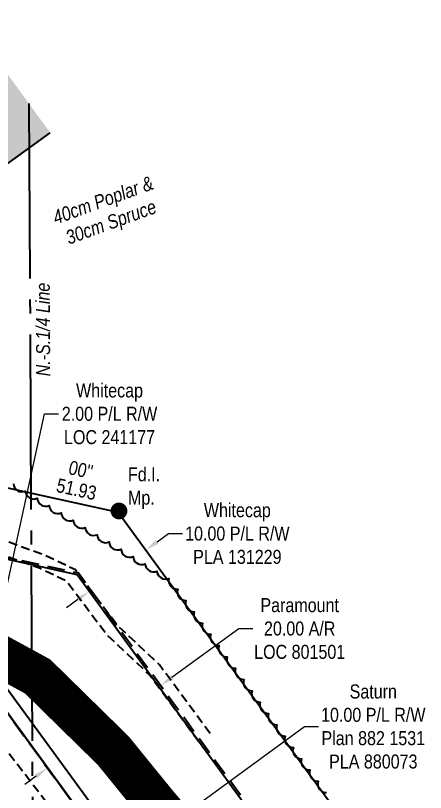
# Model space of a CAD drawing. Extents: x 521099 to 549685, y 6023217 to 6034691.
# Drawn here: x 537324 to 537617, y 6029623 to 6030177 of the extents above; entities that cross this region are included whole.
import ezdxf

# ---------------------------------------------------------------- set-up
doc = ezdxf.new("R2010")
doc.units = 0
doc.header["$LTSCALE"] = 5
doc.header["$PDSIZE"] = 0.5
for name, pattern in [('0', [1, 1, 0]), ('foc-ACCESSROAD', [3.75, 2.5, -1.25]), ('foc-QUARTERLINE', [33, 25, -3, 2, -3]), ('UG_PIPE', [1.875, 1.25, -0.625])]:
    doc.linetypes.add(name, pattern=pattern)
doc.layers.get('Defpoints').update_dxf_attribs({"color": 9})
for name, color, linetype in [('AS-PIPE-UG', 44, 'UG_PIPE'), ('AS-ROADS', 254, 'Continuous'), ('C-RW', 13, 'Continuous'), ('F-AR', 190, 'foc-ACCESSROAD'), ('F-RW', 190, 'Continuous'), ('L-BD', 7, 'Continuous'), ('L-MON', 1, 'Continuous'), ('L-MON-T', 1, 'Continuous'), ('L-QSEC', 8, 'foc-QUARTERLINE'), ('P-PROPOSED', 10, 'Continuous'), ('P-PROPOSED-H', 21, 'Continuous'), ('T-BUSH', 110, '0'), ('T-BUSH-T', 110, 'Continuous')]:
    doc.layers.add(name, color=color, linetype=linetype)
for name, color, linetype, lineweight in [('C-RW-T', 13, 'Continuous', 9), ('F-AR-T', 190, 'Continuous', 9), ('F-RW-T', 190, 'Continuous', 9)]:
    doc.layers.add(name, color=color, linetype=linetype, lineweight=lineweight)
doc.styles.add('80CG', font='ARIALN.TTF', dxfattribs={"height": 10})
doc.styles.add('80L', font='ARIALN.TTF', dxfattribs={"height": 10})
doc.styles.add('80LS', font='ARIALNI.TTF', dxfattribs={"height": 10})
doc.dimstyles.new('Compass 5 000', dxfattribs={"dimscale": 5, "dimtxt": 9, "dimasz": 2, "dimexe": 0.2, "dimexo": 0.0625, "dimgap": 0.5, "dimtad": 0, "dimtih": 1, "dimtoh": 1, "dimzin": 0, "dimdsep": 46, "dimtxsty": '80CG', "dimcen": 0.1, "dimse1": 1, "dimse2": 1, "dimclrd": 256, "dimclrt": 256, "dimaunit": 1, "dimadec": 4, "dimazin": 0, "dimtfac": 0.06, "dimtofl": 0, "dimtmove": 0, "dimatfit": 1, "dimfxl": 0.2, "dimtolj": 1, "dimtzin": 0, "dimlwd": -1, "dimarcsym": 0})

# ---------------------------------------------------------------- blocks, each defined once
blk = doc.blocks.new('fdia')
at = {"color": 255, "const_width": 1}
blk.add_lwpolyline([(-0.5, 0, 1), (0.5, 0, 1)], format="xyb", close=True, dxfattribs=at)
blk = doc.blocks.new('Fdiaa')
blk.add_blockref('fdia', (0, 0))
blk = doc.blocks.new('fdib')
at = {"color": 1, "const_width": 1.6}
blk.add_lwpolyline([(-0.4, 0, 1), (0.4, 0, 1)], format="xyb", close=True, dxfattribs=at)
at = {"color": 1}
blk.add_circle((0, 0), 0.8, dxfattribs=at)
blk = doc.blocks.new('Fdibb')
blk.add_blockref('fdib', (0, 0))
blk = doc.blocks.new('fdicc')
for name in ['Fdibb', 'Fdiaa']:
    blk.add_blockref(name, (0, 0))
blk = doc.blocks.new('FDI')
blk.add_blockref('fdicc', (0, 0))
blk = doc.blocks.new('*D551')
at = {"layer": 'C-RW-T', "transparency": 16777216}
for p, q in [((537425.5, 6029801.67), (537433.58, 6029807.56)), ((537433.58, 6029807.56), (537443.58, 6029807.56)), ((537368.91, 6029760.45), (537360.83, 6029754.56))]:
    blk.add_line(p, q, dxfattribs=at)
at = {"layer": 'C-RW-T', "linetype": 'Continuous', "transparency": 16777216}
for points in [[(537424.52, 6029803.01), (537426.48, 6029800.32), (537417.42, 6029795.78)], [(537367.93, 6029761.79), (537369.89, 6029759.1), (537376.99, 6029766.33)]]:
    blk.add_solid(points, dxfattribs=at)
at = {"layer": 'Defpoints', "color": 0, "linetype": 'Continuous', "transparency": 16777216}
for p in [(537415.83, 6029797.95), (537417.42, 6029795.78), (537375.41, 6029768.5)]:
    blk.add_point(p, dxfattribs=at)
at = {"layer": 'C-RW-T', "linetype": 'Continuous', "transparency": 16777216, "insert": (537482.67, 6029807.56), "char_height": 10, "attachment_point": 5, "style": '80CG'}
blk.add_mtext('\\A1;Whitecap\\P10.00 P/L R/W\\PPLA 131229', dxfattribs=at)
blk = doc.blocks.new('*D552')
at = {"layer": 'Defpoints', "color": 0, "linetype": 'Continuous', "transparency": 16777216}
for p in [(537426.67, 6029700.87), (537427.97, 6029699.1), (537345.94, 6029641.95)]:
    blk.add_point(p, dxfattribs=at)
at = {"layer": 'F-AR-T', "transparency": 16777216}
for p, q in [((537436.04, 6029704.99), (537483.64, 6029739.73)), ((537483.64, 6029739.73), (537493.64, 6029739.73)), ((537339.15, 6029634.29), (537331.08, 6029628.39))]:
    blk.add_line(p, q, dxfattribs=at)
at = {"layer": 'F-AR-T', "linetype": 'Continuous', "transparency": 16777216}
for points in [[(537435.06, 6029706.34), (537437.03, 6029703.65), (537427.97, 6029699.1)], [(537338.17, 6029635.63), (537340.14, 6029632.94), (537347.23, 6029640.18)]]:
    blk.add_solid(points, dxfattribs=at)
at = {"layer": 'F-AR-T', "linetype": 'Continuous', "transparency": 16777216, "insert": (537527.15, 6029739.73), "char_height": 10, "attachment_point": 5, "style": '80CG'}
blk.add_mtext('\\A1;Paramount\\P20.00 A/R\\PLOC 801501', dxfattribs=at)
blk = doc.blocks.new('*D553')
at = {"layer": 'Defpoints', "color": 0, "linetype": 'Continuous', "transparency": 16777216}
for p in [(537370.71, 6029608), (537330.35, 6029578.54), (537396.86, 6029572.18)]:
    blk.add_point(p, dxfattribs=at)
at = {"layer": 'F-RW-T', "transparency": 16777216}
for p, q in [((537404.93, 6029578.08), (537530.57, 6029669.76)), ((537530.57, 6029669.76), (537540.57, 6029669.76)), ((537348.41, 6029536.83), (537340.33, 6029530.93))]:
    blk.add_line(p, q, dxfattribs=at)
at = {"layer": 'F-RW-T', "linetype": 'Continuous', "transparency": 16777216}
for points in [[(537403.95, 6029579.42), (537405.92, 6029576.73), (537396.86, 6029572.18)], [(537347.43, 6029538.17), (537349.39, 6029535.48), (537356.49, 6029542.72)]]:
    blk.add_solid(points, dxfattribs=at)
at = {"layer": 'F-RW-T', "linetype": 'Continuous', "transparency": 16777216, "insert": (537579.65, 6029669.76), "char_height": 10, "attachment_point": 5, "style": '80CG'}
blk.add_mtext('\\A1;Saturn\\P10.00 P/L R/W\\PPlan 882 1531\\PPLA 880073', dxfattribs=at)
blk = doc.blocks.new('*D956')
at = {"layer": 'C-RW-T', "transparency": 16777216}
for p, q in [((537305.52, 6029711.58), (537345.14, 6029893.05)), ((537345.14, 6029893.05), (537355.14, 6029893.05)), ((537299.12, 6029682.28), (537296.98, 6029672.51))]:
    blk.add_line(p, q, dxfattribs=at)
at = {"layer": 'C-RW-T', "linetype": 'Continuous', "transparency": 16777216}
for points in [[(537303.89, 6029711.94), (537307.14, 6029711.23), (537303.38, 6029701.81)], [(537297.49, 6029682.63), (537300.75, 6029681.92), (537301.25, 6029692.05)]]:
    blk.add_solid(points, dxfattribs=at)
at = {"layer": 'Defpoints', "color": 0, "linetype": 'Continuous', "transparency": 16777216}
for p in [(537302.42, 6029702.02), (537303.38, 6029701.81), (537300.29, 6029692.26)]:
    blk.add_point(p, dxfattribs=at)
at = {"layer": 'C-RW-T', "linetype": 'Continuous', "transparency": 16777216, "insert": (537391.5, 6029893.05), "char_height": 10, "attachment_point": 5, "style": '80CG'}
blk.add_mtext('\\A1;Whitecap\\P2.00 P/L R/W\\PLOC 241177', dxfattribs=at)

msp = doc.modelspace()

# ---------------------------------------------------------------- linework, layer by layer
at = {"layer": 'AS-PIPE-UG', "flags": 128}
for points in [[(536638.874, 6030148.576), (536866.927, 6029852.593), (536913.227, 6029793.453), (536946.137, 6029758.543), (536963.477, 6029752.008), (536991.782, 6029745.843), (537127.107, 6029709.718), (537167.657, 6029701.358), (537236.357, 6029686.548), (537272.002, 6029680.648), (537303.057, 6029669.878), (537321.172, 6029648.853), (537353.127, 6029607.508), (537438.364, 6029489.317)], [(537455.167, 6029658.948), (537419.622, 6029707.148), (537389.342, 6029735.538), (537360.642, 6029773.703), (537342.187, 6029782.573), (537278.947, 6029805.498), (537211.727, 6029828.503), (537139.042, 6029849.248), (537045.567, 6029876.803), (537013.487, 6029886.463), (536989.757, 6029896.203), (536945.912, 6029945.743), (536945.912, 6029945.743), (536912.002, 6029979.878), (536890.172, 6030008.468), (536865.967, 6030036.458), (536863.572, 6030044.723), (536863.422, 6030053.698), (536871.652, 6030062.013), (536899.082, 6030081.283), (536914.912, 6030093.478)], [(537463.211, 6029664.88), (537427.124, 6029713.815), (537396.809, 6029742.237), (537367.166, 6029781.656), (537346.064, 6029791.799), (537282.268, 6029814.925), (537214.718, 6029838.043), (537141.826, 6029858.847), (537048.421, 6029886.382), (537016.833, 6029895.893), (536995.701, 6029904.567), (536953.396, 6029952.367), (536953.396, 6029952.367), (536917.612, 6029985.368), (536895.057, 6030012.673), (536879.477, 6030034.433), (536875.192, 6030044.573), (536878.142, 6030055.313), (536886.017, 6030063.748), (536917.972, 6030087.018)]]:
    msp.add_lwpolyline(points, dxfattribs=at)
at = {"layer": 'AS-ROADS', "flags": 128}
msp.add_lwpolyline([(537494.518, 6029530.296, 29.984, 29.984, 0), (537465.327, 6029567.963, 29.984, 29.984, 0), (537425.812, 6029613.578, 29.984, 29.984, 0), (537394.137, 6029652.583, 29.984, 29.984, 0), (537340.207, 6029705.548, 29.984, 29.984, 0), (537245.657, 6029757.228, 29.984, 29.984, 0), (537188.522, 6029775.973, 29.984, 29.984, 0), (537060.212, 6029818.033, 29.985, 29.985, 0), (537031.492, 6029827.253, 29.985, 29.985, 0), (536971.967, 6029858.933, 29.985, 29.985, 0), (536932.222, 6029891.698, 29.985, 29.985, 0), (536904.427, 6029917.833, 29.985, 29.985, 0), (536768.472, 6030095.663, 29.985, 29.985, 0), (536694.977, 6030191.803, 0, 0, 0)], format="xyseb", dxfattribs=at)
at = {"layer": 'C-RW', "flags": 128}
msp.add_lwpolyline([(537530.045, 6029556.224), (537368.391, 6029778.14), (537332.943, 6029785.963), (537006.532, 6029858.032), (536967.165, 6029909.234), (536936.698, 6029948.866), (536875.704, 6030028.198), (536916.509, 6030057.726), (536977.387, 6029978.312), (537007.802, 6029938.637), (537035.18, 6029902.922), (537332.723, 6029837.229), (537397.666, 6029822.891), (537570.443, 6029585.705)], dxfattribs=at)
at = {"layer": 'F-AR', "flags": 128}
for points in [[(537275.885, 6030194.849), (536997.533, 6029992.988), (536977.437, 6029978.414), (536937.013, 6029949.098), (536964.686, 6029913.236), (537006.811, 6029858.644), (537369.297, 6029779.492), (537531.473, 6029557.266)], [(536856.058, 6029890.406), (536949.921, 6029768.763), (537310.92, 6029689.936), (537450.738, 6029498.347)]]:
    msp.add_lwpolyline(points, dxfattribs=at)
at = {"layer": 'F-RW', "flags": 128}
msp.add_lwpolyline([(536885.556, 6029852.177), (536949.921, 6029768.763), (537310.92, 6029689.936), (537450.738, 6029498.347)], dxfattribs=at)
at = {"layer": 'L-QSEC', "flags": 128}
msp.add_lwpolyline([(537334.04, 6030114.663), (537337.468, 6029415.685)], dxfattribs=at)
at = {"layer": 'T-BUSH', "linetype": 'Continuous', "flags": 128}
msp.add_lwpolyline([(537322.873, 6029843.163, 0.5205671), (537331.409, 6029837.965, 0.5205671), (537339.946, 6029832.768, 0.5205671), (537348.483, 6029827.57, 0.5205671), (537357.02, 6029822.372, 0.5205671), (537365.557, 6029817.174, 0.5205671), (537374.094, 6029811.976, 0.5205671), (537382.631, 6029806.778, 0.5205671), (537391.168, 6029801.58, 0.5205671), (537399.705, 6029796.383, 0.5205671), (537408.242, 6029791.185, 0.5205671), (537416.778, 6029785.987, 0.5205671), (537425.315, 6029780.789, 0.5205671), (537433.852, 6029775.591, 0.5205671), (537440.137, 6029767.945, 0.5205671), (537446.029, 6029759.872, 0.5205671), (537451.921, 6029751.798, 0.5205671), (537457.813, 6029743.725, 0.5205671), (537463.705, 6029735.651, 0.5205671), (537469.597, 6029727.578, 0.5205671), (537475.489, 6029719.504, 0.5205671), (537481.381, 6029711.43, 0.5205671), (537487.272, 6029703.357, 0.5205671), (537493.164, 6029695.283, 0.5205671), (537499.056, 6029687.21, 0.5205671), (537504.948, 6029679.136, 0.5205671), (537510.84, 6029671.063, 0.5205671), (537516.732, 6029662.989, 0.5205671), (537522.624, 6029654.916, 0.5205671), (537528.516, 6029646.842, 0.5205671), (537534.408, 6029638.769, 0.5205671), (537540.3, 6029630.695, 0.5205671), (537546.191, 6029622.622, 0.5205671)], format="xyb", dxfattribs=at)

# ---------------------------------------------------------------- block references
at = {"layer": 'L-MON', "xscale": 4.99740725, "yscale": 4.99740725, "zscale": 4.99740725}
msp.add_blockref('FDI', (537398.237, 6029823.733), dxfattribs=at)

# ---------------------------------------------------------------- texts
at = {"layer": 'L-QSEC', "insert": (537339.164, 6029919.846), "char_height": 10, "attachment_point": 1, "rotation": 90.28096, "style": '80L'}
msp.add_mtext_dynamic_manual_height_columns('{\\fArial Narrow|b0|i1|c0|p34;N.-S.1/4 Line}', width=66.67572, gutter_width=50, heights=[0], dxfattribs=at)
at = {"layer": 'T-BUSH-T', "insert": (537385.101, 6030050.409), "char_height": 9.99481, "width": 75.02008, "attachment_point": 2, "rotation": 20, "style": '80LS'}
msp.add_mtext('40cm Poplar & 30cm Spruce', dxfattribs=at)

# ---------------------------------------------------------------- dimensions: what is measured, and where the dimension line sits
at = {"layer": 'C-RW-T', "color": 5, "linetype": 'Continuous'}
dim = msp.add_aligned_dim(p1=(537375.41, 6029768.504), p2=(537415.834, 6029797.951), distance=-2.686, text='Whitecap\\P10.00 P/L R/W\\PPLA 131229', dimstyle='Compass 5 000', dxfattribs=at)
dim.commit()
dim.dimension.update_dxf_attribs({"geometry": '*D551', "text_midpoint": (537482.667, 6029807.555)})
at = {"layer": 'F-AR-T', "color": 5, "linetype": 'Continuous'}
dim = msp.add_linear_dim(base=(537427.966, 6029699.1), p1=(537345.939, 6029641.951), p2=(537426.674, 6029700.87), angle=36.12119, text='Paramount\\P20.00 A/R\\PLOC 801501', dimstyle='Compass 5 000', dxfattribs=at)
dim.commit()
dim.dimension.update_dxf_attribs({"geometry": '*D552', "text_midpoint": (537527.153, 6029739.729), "dimtype": 161})
at = {"layer": 'F-RW-T', "color": 5, "linetype": 'Continuous'}
dim = msp.add_linear_dim(base=(537396.856, 6029572.18), p1=(537330.346, 6029578.543), p2=(537370.714, 6029608.002), angle=36.12119, text='Saturn\\P10.00 P/L R/W\\PPlan 882 1531\\PPLA 880073', dimstyle='Compass 5 000', dxfattribs=at)
dim.commit()
dim.dimension.update_dxf_attribs({"geometry": '*D553', "text_midpoint": (537579.653, 6029669.76), "dimtype": 161})

# ---------------------------------------------------------------- next in the draw order: texts
at = {"layer": 'L-BD', "linetype": 'Continuous', "insert": (537357.823, 6029861.222), "char_height": 9.99481, "width": 28.23678, "attachment_point": 1, "rotation": 347.5497, "line_spacing_factor": 0.855, "style": '80L', "bg_fill": 3, "box_fill_scale": 1.1, "bg_fill_color": 256, "bg_fill_transparency": 0}
msp.add_mtext("\\pi6.0666;00'' \\P\\pi0.292;51.93", dxfattribs=at)
at = {"layer": 'L-MON-T', "linetype": 'Continuous', "insert": (537404.652, 6029854.888), "char_height": 9.9948, "attachment_point": 1, "style": '80L', "bg_fill": 3, "box_fill_scale": 1.1, "bg_fill_color": 256, "bg_fill_transparency": 0}
msp.add_mtext_dynamic_manual_height_columns('Fd.I. Mp.', width=22.03263, gutter_width=49.974, heights=[0], dxfattribs=at)

# ---------------------------------------------------------------- next in the draw order: hatches: boundary and pattern name
at = {"layer": 'P-PROPOSED-H'}
h = msp.add_hatch(color=256, dxfattribs=at)
h.dxf.hatch_style = 1
h.paths.add_polyline_path([(537305.092, 6030154.541), (537094.981, 6030002.19), (537012.646, 6029627.188), (537237.949, 6029577.991), (537349.819, 6029424.698), (537410.37, 6029468.887), (537281.732, 6029645.158), (537101.957, 6029684.413), (537162.081, 6029958.25), (537349.096, 6030093.855)])

# ---------------------------------------------------------------- next in the draw order: linework, layer by layer
at = {"layer": 'C-RW', "flags": 128}
for points in [[(537458.811, 6029504.239), (537316.758, 6029698.892), (536955.61, 6029777.752), (536858.044, 6029904.193), (536664.283, 6029763.651)], [(537450.738, 6029498.347), (537310.92, 6029689.936), (536949.921, 6029768.763), (536856.058, 6029890.406), (536670.152, 6029755.56)]]:
    msp.add_lwpolyline(points, dxfattribs=at)
at = {"layer": 'P-PROPOSED', "flags": 128}
msp.add_lwpolyline([(537410.37, 6029468.887), (537281.732, 6029645.158), (537101.957, 6029684.413), (537162.081, 6029958.25), (537349.096, 6030093.855)], dxfattribs=at)

# ---------------------------------------------------------------- next in the draw order: dimensions: what is measured, and where the dimension line sits
at = {"layer": 'C-RW-T', "color": 5, "linetype": 'Continuous'}
dim = msp.add_linear_dim(base=(537303.383, 6029701.812), p1=(537300.29, 6029692.257), p2=(537302.423, 6029702.022), angle=77.68228, text='Whitecap\\P2.00 P/L R/W\\PLOC 241177', dimstyle='Compass 5 000', dxfattribs=at)
dim.commit()
dim.dimension.update_dxf_attribs({"geometry": '*D956', "text_midpoint": (537391.495, 6029893.051), "dimtype": 161})

doc.saveas('drawing.dxf')
